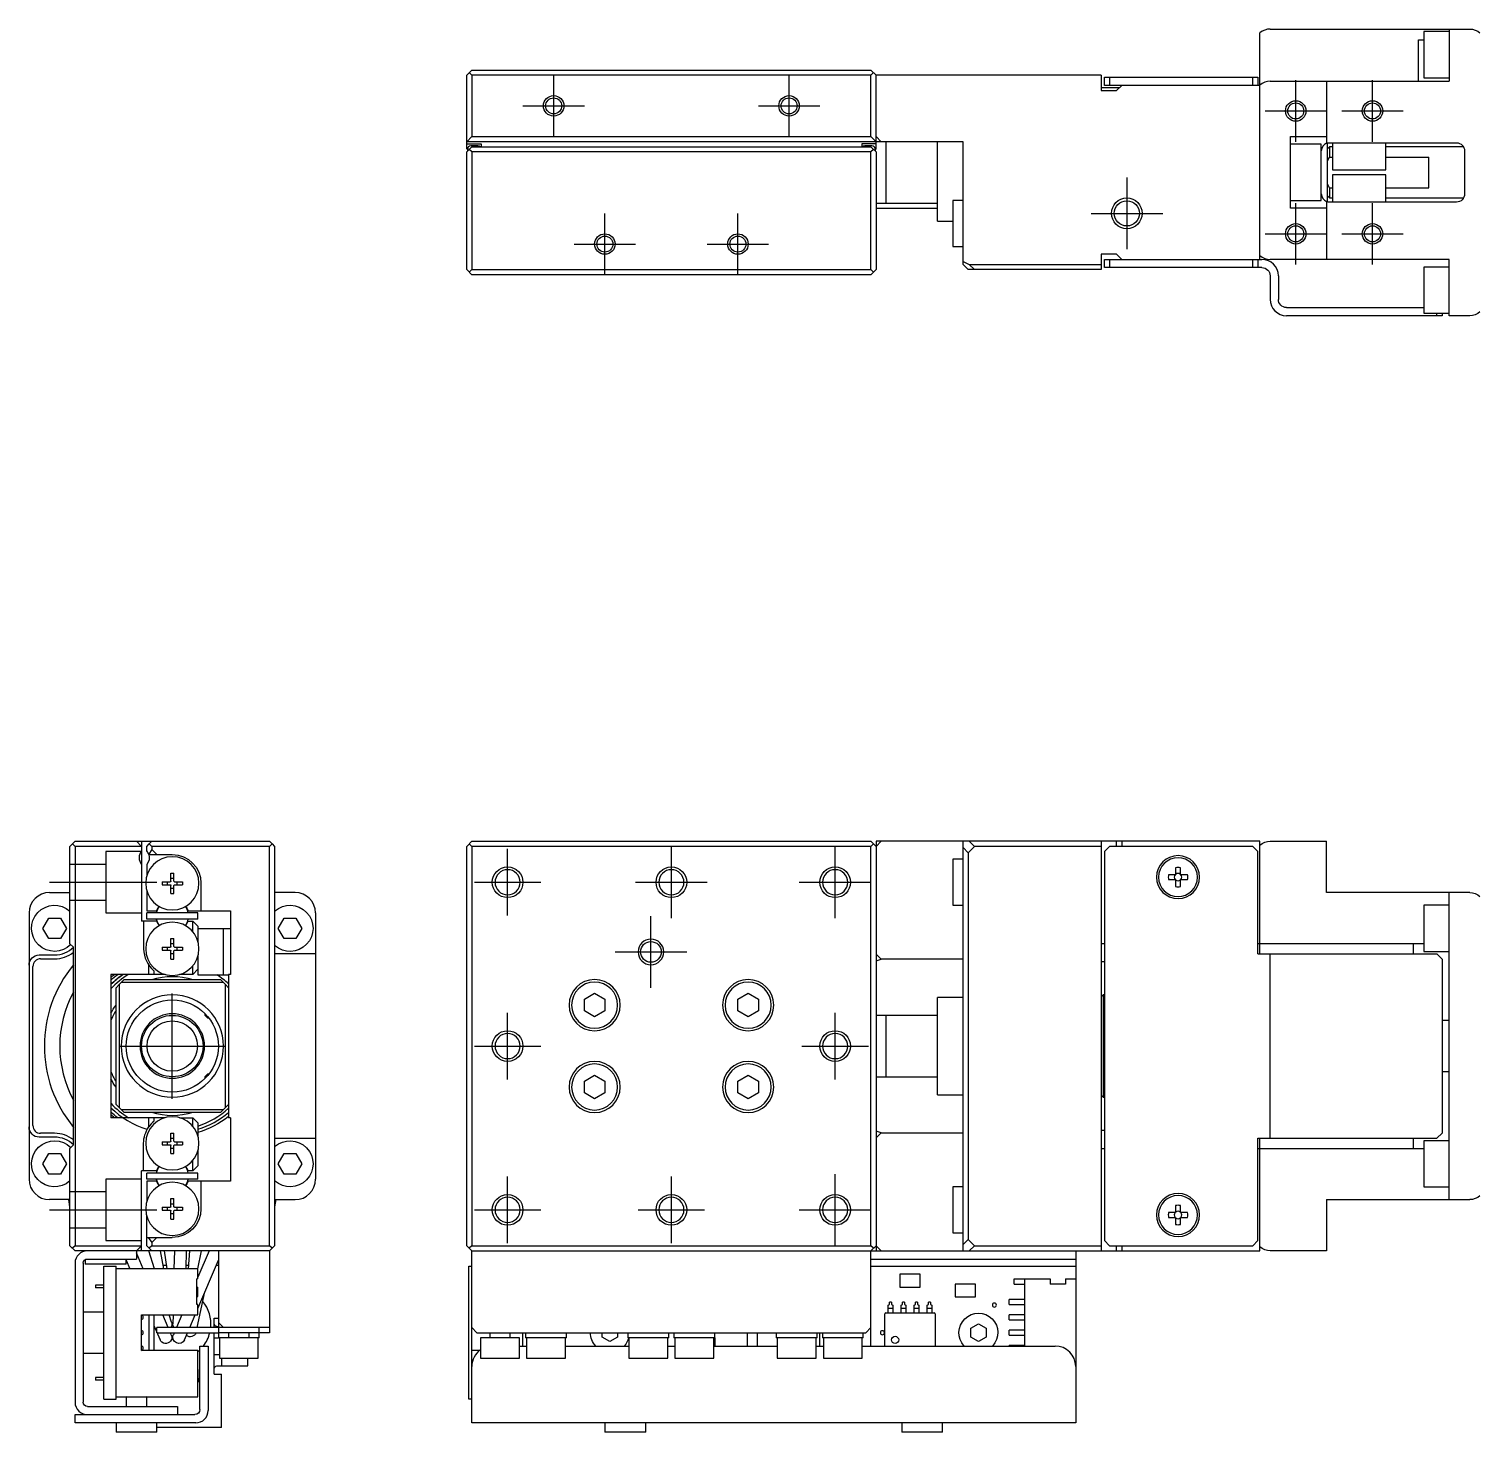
# Model space of a CAD drawing. Extents: x 0 to 517, y -8 to 216.
# Drawn here: x 0 to 141.8, y 78.6 to 215.7 of the extents above; entities that cross this region are included whole.
import ezdxf

# ---------------------------------------------------------------- set-up
doc = ezdxf.new("R2010")
doc.units = 0
doc.header["$LTSCALE"] = 0.5
doc.linetypes.add('CENTER', pattern=[50.8, 31.75, -6.35, 6.35, -6.35])
doc.linetypes.add('DASHED', pattern=[19.05, 12.7, -6.35])
for name, color, linetype in [('MSM_CENTER', 1, 'CENTER'), ('MSM_CONTINUOUS', 7, 'CONTINUOUS'), ('MSM_DASHED', 4, 'DASHED'), ('MSM_NARROW', 5, 'CONTINUOUS')]:
    doc.layers.add(name, color=color, linetype=linetype)

msp = doc.modelspace()

# ---------------------------------------------------------------- linework, layer by layer
at = {"layer": 'MSM_CENTER'}
for p, q in [((51.26, 205.18), (51.26, 211.18)), ((74.26, 205.18), (74.26, 211.18)), ((123.76, 204.68), (123.76, 210.68)), ((131.26, 204.68), (131.26, 210.68)), ((48.26, 208.18), (54.26, 208.18)), ((71.26, 208.18), (77.26, 208.18)), ((120.76, 207.68), (126.76, 207.68)), ((128.26, 207.68), (134.26, 207.68)), ((107.26, 201.18), (107.26, 194.18)), ((123.76, 192.68), (123.76, 198.68)), ((131.26, 192.68), (131.26, 198.68)), ((56.26, 191.68), (56.26, 197.68)), ((69.26, 191.68), (69.26, 197.68)), ((103.76, 197.68), (110.76, 197.68)), ((120.76, 195.68), (126.76, 195.68)), ((128.26, 195.68), (134.26, 195.68)), ((53.26, 194.68), (59.26, 194.68)), ((66.26, 194.68), (72.26, 194.68)), ((46.76, 129.09), (46.76, 135.59)), ((62.76, 128.84), (62.76, 135.84)), ((78.76, 128.84), (78.76, 135.84)), ((2, 132.34), (12.5, 132.34)), ((43.51, 132.34), (50.01, 132.34)), ((59.26, 132.34), (66.26, 132.34)), ((75.26, 132.34), (82.26, 132.34)), ((60.76, 122.04), (60.76, 129.04)), ((57.26, 125.54), (64.26, 125.54)), ((14, 111.19), (14, 121.49)), ((46.76, 113.09), (46.76, 119.59)), ((78.76, 113.09), (78.76, 119.59)), ((8.85, 116.34), (19.15, 116.34)), ((43.51, 116.34), (50.01, 116.34)), ((75.51, 116.34), (82.01, 116.34)), ((46.76, 97.09), (46.76, 103.59)), ((62.76, 97.09), (62.76, 103.59)), ((78.76, 96.84), (78.76, 103.84)), ((2, 100.34), (12.5, 100.34)), ((43.51, 100.34), (50.01, 100.34)), ((59.51, 100.34), (66.01, 100.34)), ((75.26, 100.34), (82.26, 100.34))]:
    msp.add_line(p, q, dxfattribs=at)
at = {"layer": 'MSM_CONTINUOUS'}
for p, q in [((121.26, 215.68), (140.76, 215.68)), ((138.76, 215.68), (138.76, 210.58)), ((120.26, 210.2), (120.26, 215.3)), ((135.76, 214.63), (136.26, 214.63)), ((135.76, 210.58), (135.76, 214.63)), ((136.26, 215.43), (136.26, 210.93)), ((138.76, 215.43), (136.26, 215.43)), ((43.26, 211.68), (42.76, 211.18)), ((43.26, 211.18), (43.01, 211.43)), ((43.26, 211.68), (82.26, 211.68)), ((82.76, 211.18), (82.26, 211.68)), ((82.51, 211.43), (82.26, 211.18)), ((42.76, 203.98), (42.76, 211.18)), ((82.26, 211.18), (43.26, 211.18)), ((43.26, 211.18), (43.26, 205.18)), ((82.26, 205.18), (82.26, 211.18)), ((104.76, 211.18), (82.76, 211.18)), ((82.76, 203.98), (82.76, 211.18)), ((104.76, 211.18), (104.76, 209.68)), ((106.51, 209.93), (104.76, 209.93)), ((105.06, 210.18), (105.06, 210.98)), ((105.06, 210.98), (120.06, 210.98)), ((120.26, 210.18), (105.06, 210.18)), ((105.56, 210.98), (105.56, 210.18)), ((106.76, 210.18), (106.26, 209.68)), ((119.56, 210.18), (119.56, 210.98)), ((120.06, 210.98), (120.06, 210.18)), ((120.26, 193.18), (120.26, 210.18)), ((121.26, 210.58), (138.76, 210.58)), ((126.76, 210.58), (126.76, 204.56)), ((136.26, 210.93), (138.76, 210.93)), ((104.76, 209.68), (106.26, 209.68)), ((42.76, 204.68), (43.26, 205.18)), ((91.26, 204.68), (42.76, 204.68)), ((42.76, 204.48), (44.16, 204.48)), ((43.26, 204.18), (42.76, 203.68)), ((43.86, 204.28), (43.16, 204.28)), ((43.26, 205.18), (82.26, 205.18)), ((43.26, 204.18), (82.26, 204.18)), ((44.16, 204.48), (44.16, 204.18)), ((82.76, 204.48), (81.36, 204.48)), ((81.36, 204.48), (81.36, 204.18)), ((82.36, 204.28), (81.66, 204.28)), ((82.26, 205.18), (82.76, 204.68)), ((82.76, 203.68), (82.26, 204.18)), ((83.26, 204.68), (82.76, 205.18)), ((83.76, 198.68), (83.76, 204.68)), ((88.76, 196.93), (88.76, 204.68)), ((91.26, 192.68), (91.26, 204.68)), ((123.26, 205.18), (126.76, 205.18)), ((123.26, 198.18), (123.26, 205.18)), ((126.26, 204.43), (123.26, 204.43)), ((126.26, 198.93), (126.26, 204.43)), ((126.76, 204.56), (126.85, 204.56)), ((126.77, 204.53), (126.85, 204.56)), ((126.86, 198.81), (126.86, 204.56)), ((127.06, 204.18), (126.86, 203.98)), ((127.06, 204.58), (139.46, 204.58)), ((127.06, 204.18), (127.06, 203.18)), ((127.36, 204.18), (127.06, 204.18)), ((127.36, 204.58), (127.36, 201.93)), ((132.56, 201.93), (132.56, 204.58)), ((140.15, 204.18), (132.56, 204.18)), ((42.86, 203.88), (42.76, 203.98)), ((42.76, 192.18), (42.76, 203.68)), ((42.86, 203.78), (42.86, 203.98)), ((43.26, 203.68), (43.01, 203.93)), ((82.26, 203.68), (43.26, 203.68)), ((43.26, 203.68), (43.26, 192.18)), ((82.51, 203.93), (82.26, 203.68)), ((82.26, 192.18), (82.26, 203.68)), ((82.66, 203.98), (82.66, 203.78)), ((82.76, 203.98), (82.66, 203.88)), ((82.76, 203.68), (82.76, 192.18)), ((126.86, 202.82), (127.06, 203.18)), ((127.06, 203.18), (127.36, 203.18)), ((132.56, 203.18), (136.76, 203.18)), ((136.76, 200.18), (136.76, 203.18)), ((140.26, 203.78), (140.26, 199.58)), ((127.36, 201.93), (132.56, 201.93)), ((127.36, 201.43), (127.36, 198.78)), ((132.56, 201.43), (127.36, 201.43)), ((132.56, 198.78), (132.56, 201.43)), ((127.06, 200.18), (126.86, 200.55)), ((127.06, 200.18), (127.06, 199.18)), ((127.06, 200.18), (127.36, 200.18)), ((132.56, 200.18), (136.76, 200.18)), ((82.76, 198.68), (88.76, 198.68)), ((90.26, 198.93), (90.26, 194.43)), ((91.26, 198.93), (90.26, 198.93)), ((123.26, 198.93), (126.26, 198.93)), ((126.76, 198.81), (126.76, 193.18)), ((126.76, 198.81), (126.85, 198.81)), ((126.85, 198.81), (126.77, 198.84)), ((126.86, 199.38), (127.06, 199.18)), ((127.06, 199.18), (127.36, 199.18)), ((139.46, 198.78), (127.06, 198.78)), ((132.56, 199.18), (140.15, 199.18)), ((82.76, 198.18), (88.76, 198.18)), ((126.76, 198.18), (123.26, 198.18)), ((88.76, 196.93), (90.26, 196.93)), ((90.26, 194.43), (91.26, 194.43)), ((91.26, 192.99), (91.87, 192.68)), ((106.26, 193.68), (104.76, 193.68)), ((104.76, 193.68), (104.76, 192.18)), ((105.06, 192.38), (105.06, 193.18)), ((105.06, 193.18), (120.46, 193.18)), ((105.56, 193.18), (105.56, 192.38)), ((106.26, 193.68), (106.76, 193.18)), ((119.56, 192.38), (119.56, 193.18)), ((120.06, 193.18), (120.06, 192.38)), ((138.76, 193.18), (121.26, 193.18)), ((138.76, 187.68), (138.76, 193.18)), ((42.76, 192.18), (43.26, 191.68)), ((43.01, 191.93), (43.26, 192.18)), ((43.26, 192.18), (82.26, 192.18)), ((82.26, 191.68), (43.26, 191.68)), ((82.26, 192.18), (82.51, 191.93)), ((82.26, 191.68), (82.51, 191.93)), ((82.51, 191.93), (82.76, 192.18)), ((91.76, 192.18), (91.26, 192.68)), ((104.76, 192.18), (91.76, 192.18)), ((91.87, 192.68), (104.76, 192.68)), ((91.87, 192.68), (92.37, 192.18)), ((120.46, 192.38), (105.06, 192.38)), ((121.26, 191.58), (121.26, 189.28)), ((122.06, 191.58), (122.06, 189.28)), ((136.26, 192.43), (136.26, 187.93)), ((138.76, 192.43), (136.26, 192.43)), ((122.86, 188.48), (136.26, 188.48)), ((138.06, 187.68), (122.86, 187.68)), ((136.26, 187.93), (138.76, 187.93)), ((137.56, 187.68), (137.56, 187.93)), ((138.06, 187.93), (138.06, 187.68)), ((140.76, 187.68), (138.76, 187.68)), ((4, 135.84), (4.25, 136.09)), ((4.5, 136.34), (4.25, 136.09)), ((4.25, 136.09), (4.5, 135.84)), ((4.5, 136.34), (23.5, 136.34)), ((11, 135.84), (10.5, 136.34)), ((11, 136.34), (11, 128.54)), ((11.5, 135.84), (11.75, 136.09)), ((12, 136.34), (11.75, 136.09)), ((11.75, 136.09), (12, 135.84)), ((23.75, 136.09), (23.5, 136.34)), ((23.5, 135.84), (23.75, 136.09)), ((23.75, 136.09), (24, 135.84)), ((42.76, 135.84), (43.26, 136.34)), ((43.01, 136.09), (43.26, 135.84)), ((43.26, 136.34), (82.26, 136.34)), ((82.26, 136.34), (82.51, 136.09)), ((82.26, 135.84), (82.51, 136.09)), ((82.51, 136.09), (82.76, 135.84)), ((82.76, 135.84), (83.26, 136.34)), ((120.26, 136.34), (82.76, 136.34)), ((82.76, 136.34), (82.76, 96.34)), ((91.26, 96.34), (91.26, 136.34)), ((91.87, 136.34), (92.37, 135.84)), ((104.76, 136.34), (104.76, 96.34)), ((106.26, 135.84), (106.26, 136.34)), ((106.76, 136.34), (106.76, 135.84)), ((120.26, 125.34), (120.26, 136.34)), ((121.26, 136.34), (126.76, 136.34)), ((126.76, 131.34), (126.76, 136.34)), ((4, 126.34), (4, 135.84)), ((4.5, 135.84), (4.5, 96.84)), ((11, 135.84), (4.5, 135.84)), ((11.5, 135.4), (11.5, 135.84)), ((12, 135.54), (11.69, 135.1)), ((11.7, 135.04), (14, 135.04)), ((12, 135.84), (12, 135.54)), ((23.5, 135.84), (12, 135.84)), ((12.5, 135.04), (12, 135.54)), ((23.5, 96.84), (23.5, 135.84)), ((24, 135.84), (24, 96.84)), ((42.76, 96.84), (42.76, 135.84)), ((82.26, 135.84), (43.26, 135.84)), ((43.26, 135.84), (43.26, 96.84)), ((82.26, 96.84), (82.26, 135.84)), ((91.76, 135.23), (91.26, 135.73)), ((92.37, 135.84), (91.76, 135.23)), ((91.76, 135.23), (91.76, 97.45)), ((104.76, 135.84), (92.37, 135.84)), ((105.56, 135.84), (105.06, 135.34)), ((105.06, 135.34), (105.06, 97.34)), ((119.56, 135.84), (105.56, 135.84)), ((120.06, 135.34), (119.56, 135.84)), ((120.06, 125.34), (120.06, 135.34)), ((11.5, 134.08), (11.5, 132.96)), ((90.26, 134.59), (90.26, 130.09)), ((91.26, 134.59), (90.26, 134.59)), ((112.02, 133.76), (112.02, 133.08)), ((112.5, 133.08), (112.5, 133.76)), ((13, 132.39), (13.8, 132.39)), ((13, 132.39), (13, 132.1)), ((13, 132.1), (13.8, 132.1)), ((13.53, 132.1), (13.53, 132.39)), ((13.86, 133.24), (14.15, 133.24)), ((13.86, 132.45), (13.86, 133.24)), ((14.15, 132.71), (13.86, 132.71)), ((13.86, 131.24), (13.86, 132.04)), ((14.15, 132.45), (14.15, 133.24)), ((14.15, 131.24), (14.15, 132.04)), ((14.21, 132.39), (15, 132.39)), ((14.21, 132.1), (15, 132.1)), ((14.47, 132.1), (14.47, 132.39)), ((15, 132.39), (15, 132.1)), ((16.8, 132.24), (16.8, 129.54)), ((112.02, 133.08), (111.34, 133.08)), ((111.34, 132.6), (112.02, 132.6)), ((112.02, 132.6), (112.02, 131.92)), ((113.18, 133.08), (112.5, 133.08)), ((112.5, 131.92), (112.5, 132.6)), ((112.5, 132.6), (113.18, 132.6)), ((2, 131.34), (4, 131.34)), ((11.5, 131.53), (11.5, 129.54)), ((13.86, 131.77), (14.15, 131.77)), ((13.86, 131.24), (14.15, 131.24)), ((26, 131.34), (24, 131.34)), ((140.76, 131.34), (126.76, 131.34)), ((138.76, 101.34), (138.76, 131.34)), ((0, 129.34), (0, 103.34)), ((11.5, 129.54), (12.45, 129.54)), ((11.5, 128.74), (11.5, 129.34)), ((16.5, 129.34), (11.5, 129.34)), ((12.45, 129.54), (12.6, 129.8)), ((15.4, 129.8), (15.55, 129.54)), ((15.55, 129.54), (19.7, 129.54)), ((16.5, 128.74), (16.5, 129.34)), ((19.7, 129.54), (19.7, 123.34)), ((28, 129.34), (28, 125.34)), ((90.26, 130.09), (91.26, 130.09)), ((136.26, 130.09), (136.26, 125.59)), ((138.76, 130.09), (136.26, 130.09)), ((1.35, 127.84), (1.92, 128.84)), ((1.92, 126.84), (1.35, 127.84)), ((1.92, 128.84), (3.08, 128.84)), ((3.08, 128.84), (3.65, 127.84)), ((3.65, 127.84), (3.08, 126.84)), ((12.45, 128.54), (11, 128.54)), ((11.2, 128.54), (11.2, 125.84)), ((16.5, 128.74), (11.5, 128.74)), ((12.45, 128.54), (12.58, 128.32)), ((15.38, 128.25), (15.55, 128.54)), ((15.55, 128.54), (16, 128.54)), ((16, 127.5), (16, 128.54)), ((16, 128.54), (16.5, 128.04)), ((16.5, 128.04), (16.5, 126.56)), ((19.7, 127.79), (16.5, 127.79)), ((19, 123.29), (19, 127.79)), ((24.35, 127.84), (24.92, 128.84)), ((24.92, 126.84), (24.35, 127.84)), ((24.92, 128.84), (26.08, 128.84)), ((26.08, 128.84), (26.65, 127.84)), ((26.65, 127.84), (26.08, 126.84)), ((3.08, 126.84), (1.92, 126.84)), ((4.35, 125.99), (4, 126.34)), ((13.86, 126.84), (14.15, 126.84)), ((13.86, 126.05), (13.86, 126.84)), ((14.15, 126.31), (13.86, 126.31)), ((14.15, 126.05), (14.15, 126.84)), ((26.08, 126.84), (24.92, 126.84)), ((105.06, 126.34), (104.76, 126.34)), ((136.26, 126.34), (120.06, 126.34)), ((135.26, 125.34), (135.26, 126.34)), ((1, 125.24), (2.5, 125.24)), ((1.13, 124.86), (2.5, 124.86)), ((4.35, 106.69), (4.35, 125.99)), ((13, 125.99), (13.8, 125.99)), ((13, 125.99), (13, 125.7)), ((13, 125.7), (13.8, 125.7)), ((13.53, 125.7), (13.53, 125.99)), ((13.86, 124.84), (13.86, 125.64)), ((13.86, 125.37), (14.15, 125.37)), ((13.86, 124.84), (14.15, 124.84)), ((14.15, 124.84), (14.15, 125.64)), ((14.21, 125.99), (15, 125.99)), ((14.21, 125.7), (15, 125.7)), ((14.47, 125.7), (14.47, 125.99)), ((15, 125.99), (15, 125.7)), ((16.5, 125.13), (16.5, 123.29)), ((28, 125.34), (24, 125.34)), ((28, 125.34), (28, 107.34)), ((83.26, 124.83), (82.76, 125.33)), ((82.76, 124.65), (83.26, 124.83)), ((91.26, 124.83), (83.26, 124.83)), ((120.06, 125.34), (137.56, 125.34)), ((121.26, 107.34), (121.26, 125.34)), ((136.26, 125.59), (138.76, 125.59)), ((138.06, 124.84), (137.56, 125.34)), ((138.06, 124.84), (138.06, 107.84)), ((0.38, 108.57), (0.38, 124.12)), ((13.29, 123.34), (8, 123.34)), ((8, 123.34), (8, 109.34)), ((11.7, 123.34), (11.7, 124.25)), ((12.2, 123.7), (12.2, 123.34)), ((16, 123.34), (14.71, 123.34)), ((16, 123.34), (16, 124.18)), ((16.5, 123.84), (16, 123.34)), ((19.5, 123.34), (19.5, 109.34)), ((19.7, 123.34), (19.5, 123.34)), ((104.76, 124.59), (105.06, 124.59)), ((8.5, 122.04), (8.8, 122.34)), ((8.5, 110.64), (8.5, 122.04)), ((9, 122.54), (8.8, 122.34)), ((8.8, 122.34), (8.8, 110.34)), ((9, 122.54), (9.3, 122.84)), ((19, 122.54), (9, 122.54)), ((9.3, 122.84), (18.7, 122.84)), ((16.5, 123.29), (19.5, 123.29)), ((18.7, 122.84), (19, 122.54)), ((19.2, 122.34), (19, 122.54)), ((19.2, 110.34), (19.2, 122.34)), ((19.2, 122.34), (19.5, 122.04)), ((54.26, 120.92), (55.26, 121.5)), ((54.26, 119.77), (54.26, 120.92)), ((55.26, 121.5), (56.26, 120.92)), ((56.26, 120.92), (56.26, 119.77)), ((69.26, 120.92), (70.26, 121.5)), ((69.26, 119.77), (69.26, 120.92)), ((70.26, 121.5), (71.26, 120.92)), ((71.26, 120.92), (71.26, 119.77)), ((88.76, 111.59), (88.76, 121.09)), ((91.26, 121.09), (88.76, 121.09)), ((104.96, 121.34), (104.76, 121.14)), ((104.96, 121.34), (104.96, 111.34)), ((105.06, 121.34), (104.96, 121.34)), ((17.2, 119.32), (17.2, 119.51)), ((17.2, 119.32), (17.43, 119.09)), ((17.43, 119.26), (17.43, 119.09)), ((17.43, 119.09), (17.56, 119.09)), ((55.26, 119.19), (54.26, 119.77)), ((56.26, 119.77), (55.26, 119.19)), ((70.26, 119.19), (69.26, 119.77)), ((71.26, 119.77), (70.26, 119.19)), ((88.76, 119.34), (82.76, 119.34)), ((83.76, 113.34), (83.76, 119.34)), ((138.76, 118.84), (138.06, 118.84)), ((11.04, 115.28), (11.04, 115.28)), ((16.97, 115.28), (16.97, 115.28)), ((12.56, 113.54), (12.63, 113.54)), ((12.69, 113.48), (12.63, 113.54)), ((15.38, 113.54), (15.31, 113.48)), ((15.38, 113.54), (15.44, 113.54)), ((17.43, 113.59), (17.2, 113.37)), ((17.43, 113.59), (17.43, 113.42)), ((17.56, 113.59), (17.43, 113.59)), ((17.56, 113.59), (17.56, 113.59)), ((54.26, 112.92), (55.26, 113.5)), ((55.26, 113.5), (56.26, 112.92)), ((69.26, 112.92), (70.26, 113.5)), ((70.26, 113.5), (71.26, 112.92)), ((138.06, 113.84), (138.76, 113.84)), ((17.2, 113.18), (17.2, 113.37)), ((54.26, 111.77), (54.26, 112.92)), ((56.26, 112.92), (56.26, 111.77)), ((69.26, 111.77), (69.26, 112.92)), ((71.26, 112.92), (71.26, 111.77)), ((82.76, 113.34), (88.76, 113.34)), ((8.8, 110.34), (8.5, 110.64)), ((19.5, 110.64), (19.2, 110.34)), ((55.26, 111.19), (54.26, 111.77)), ((56.26, 111.77), (55.26, 111.19)), ((70.26, 111.19), (69.26, 111.77)), ((71.26, 111.77), (70.26, 111.19)), ((88.76, 111.59), (91.26, 111.59)), ((104.76, 111.54), (104.96, 111.34)), ((104.96, 111.34), (105.06, 111.34)), ((13.29, 109.34), (8, 109.34)), ((8.8, 110.34), (9, 110.14)), ((9, 110.14), (19, 110.14)), ((9.3, 109.84), (9, 110.14)), ((18.7, 109.84), (9.3, 109.84)), ((11.7, 108.44), (11.7, 109.34)), ((12.2, 109.34), (12.2, 108.99)), ((14.71, 109.34), (16, 109.34)), ((16, 108.5), (16, 109.34)), ((16, 109.34), (16.5, 108.84)), ((19, 110.14), (18.7, 109.84)), ((19, 110.14), (19.2, 110.34)), ((19.7, 109.34), (19.5, 109.34)), ((19.7, 109.34), (19.7, 103.14)), ((2.5, 107.82), (1.13, 107.82)), ((13.86, 107.84), (14.15, 107.84)), ((13.86, 107.05), (13.86, 107.84)), ((14.15, 107.05), (14.15, 107.84)), ((16.5, 108.84), (16.5, 107.56)), ((83.26, 107.86), (82.76, 108.04)), ((82.76, 107.36), (83.26, 107.86)), ((83.26, 107.86), (91.26, 107.86)), ((105.06, 108.09), (104.76, 108.09)), ((137.56, 107.34), (138.06, 107.84)), ((2.5, 107.44), (1, 107.44)), ((4, 106.34), (4.35, 106.69)), ((4, 96.84), (4, 106.34)), ((11.2, 104.14), (11.2, 106.84)), ((13, 106.99), (13.8, 106.99)), ((13, 106.99), (13, 106.7)), ((13, 106.7), (13.8, 106.7)), ((13.53, 106.7), (13.53, 106.99)), ((14.15, 107.31), (13.86, 107.31)), ((13.86, 105.84), (13.86, 106.64)), ((13.86, 106.37), (14.15, 106.37)), ((14.15, 105.84), (14.15, 106.64)), ((14.21, 106.99), (15, 106.99)), ((14.21, 106.7), (15, 106.7)), ((14.47, 106.7), (14.47, 106.99)), ((15, 106.99), (15, 106.7)), ((24, 107.34), (28, 107.34)), ((28, 107.34), (28, 103.34)), ((104.76, 106.34), (105.06, 106.34)), ((120.06, 97.34), (120.06, 107.34)), ((120.06, 107.34), (137.56, 107.34)), ((120.06, 106.34), (136.26, 106.34)), ((120.26, 96.34), (120.26, 107.34)), ((135.26, 106.34), (135.26, 107.34)), ((136.26, 107.09), (136.26, 102.59)), ((138.76, 107.09), (136.26, 107.09)), ((1.35, 104.84), (1.92, 105.84)), ((1.92, 105.84), (3.08, 105.84)), ((3.08, 105.84), (3.65, 104.84)), ((13.86, 105.84), (14.15, 105.84)), ((16, 104.14), (16, 105.18)), ((16.5, 106.13), (16.5, 104.64)), ((24.35, 104.84), (24.92, 105.84)), ((24.92, 105.84), (26.08, 105.84)), ((26.08, 105.84), (26.65, 104.84)), ((1.92, 103.84), (1.35, 104.84)), ((3.08, 103.84), (1.92, 103.84)), ((3.65, 104.84), (3.08, 103.84)), ((11, 96.34), (11, 104.14)), ((12.45, 104.14), (11, 104.14)), ((11.5, 103.34), (11.5, 103.94)), ((16.5, 103.94), (11.5, 103.94)), ((12.45, 104.14), (12.58, 104.37)), ((15.38, 104.44), (15.55, 104.14)), ((16, 104.14), (15.55, 104.14)), ((16.5, 104.64), (16, 104.14)), ((16.5, 103.34), (16.5, 103.94)), ((24.92, 103.84), (24.35, 104.84)), ((26.08, 103.84), (24.92, 103.84)), ((26.65, 104.84), (26.08, 103.84)), ((16.5, 103.34), (11.5, 103.34)), ((12.45, 103.14), (11.5, 103.14)), ((11.5, 103.14), (11.5, 101.16)), ((12.6, 102.88), (12.45, 103.14)), ((15.55, 103.14), (15.4, 102.88)), ((19.7, 103.14), (15.55, 103.14)), ((16.8, 103.14), (16.8, 100.44)), ((90.26, 102.59), (90.26, 98.09)), ((91.26, 102.59), (90.26, 102.59)), ((136.26, 102.59), (138.76, 102.59)), ((4, 101.34), (2, 101.34)), ((4, 100.64), (3.88, 101.34)), ((13.86, 101.44), (14.15, 101.44)), ((13.86, 100.65), (13.86, 101.44)), ((14.15, 100.91), (13.86, 100.91)), ((14.15, 100.65), (14.15, 101.44)), ((24.12, 101.34), (24, 100.64)), ((24, 101.34), (26, 101.34)), ((112.02, 100.76), (112.02, 100.08)), ((112.5, 100.08), (112.5, 100.76)), ((126.76, 101.34), (126.76, 96.34)), ((126.76, 101.34), (140.76, 101.34)), ((11.5, 96.84), (11.5, 99.73)), ((13, 100.59), (13.8, 100.59)), ((13, 100.59), (13, 100.3)), ((13, 100.3), (13.8, 100.3)), ((13.53, 100.3), (13.53, 100.59)), ((13.86, 99.44), (13.86, 100.24)), ((13.86, 99.97), (14.15, 99.97)), ((13.86, 99.44), (14.15, 99.44)), ((14.15, 99.44), (14.15, 100.24)), ((14.21, 100.59), (15, 100.59)), ((14.21, 100.3), (15, 100.3)), ((14.47, 100.3), (14.47, 100.59)), ((15, 100.59), (15, 100.3)), ((112.02, 100.08), (111.34, 100.08)), ((111.34, 99.6), (112.02, 99.6)), ((112.02, 99.6), (112.02, 98.92)), ((113.18, 100.08), (112.5, 100.08)), ((112.5, 99.6), (113.18, 99.6)), ((112.5, 98.92), (112.5, 99.6)), ((90.26, 98.09), (91.26, 98.09)), ((4.5, 96.34), (4, 96.84)), ((4.5, 96.84), (4.25, 96.59)), ((4.5, 96.84), (11, 96.84)), ((10.5, 96.34), (11, 96.84)), ((11.5, 97.64), (14, 97.64)), ((12, 96.34), (11.5, 96.84)), ((11.65, 97.64), (12, 97.14)), ((12, 96.84), (11.75, 96.59)), ((12, 97.14), (12.5, 97.64)), ((12, 97.14), (12, 96.84)), ((12, 96.84), (23.5, 96.84)), ((23.75, 96.59), (23.5, 96.84)), ((23.5, 96.34), (23.75, 96.59)), ((24, 96.84), (23.75, 96.59)), ((43.26, 96.34), (42.76, 96.84)), ((43.26, 96.84), (43.01, 96.59)), ((43.26, 96.84), (82.26, 96.84)), ((82.51, 96.59), (82.26, 96.84)), ((82.76, 96.84), (82.26, 96.34)), ((83.26, 96.34), (82.76, 96.84)), ((91.26, 96.95), (91.76, 97.45)), ((91.76, 97.45), (92.37, 96.84)), ((92.37, 96.84), (91.87, 96.34)), ((92.37, 96.84), (104.76, 96.84)), ((105.06, 97.34), (105.56, 96.84)), ((105.56, 96.84), (119.56, 96.84)), ((106.26, 96.34), (106.26, 96.84)), ((106.76, 96.84), (106.76, 96.34)), ((119.56, 96.84), (120.06, 97.34)), ((23.5, 96.34), (4.5, 96.34)), ((4.5, 95.14), (4.5, 81.54)), ((5.3, 95.14), (5.3, 81.54)), ((5.5, 95.49), (5.5, 95.04)), ((9.5, 95.04), (5.5, 95.04)), ((5.7, 95.54), (10.5, 95.54)), ((9.5, 95.04), (9.5, 95.54)), ((9.5, 95.42), (9.85, 94.59)), ((10.5, 96.34), (10.5, 95.54)), ((11.16, 94.59), (10.5, 96.14)), ((12.25, 94.59), (11.69, 96.34)), ((13.18, 94.59), (12.84, 96.34)), ((13.2, 96.34), (13.45, 94.59)), ((14.2, 96.34), (14.16, 94.59)), ((15.36, 94.59), (15.4, 96.34)), ((15.69, 96.34), (15.54, 94.59)), ((16.83, 96.34), (16.45, 94.59)), ((17.59, 96.34), (16.5, 93.78)), ((16.5, 90.71), (18.5, 95.42)), ((18.5, 96.34), (18.5, 87.84)), ((23.5, 96.34), (23.5, 88.34)), ((43.26, 79.54), (43.26, 96.34)), ((43.26, 96.34), (120.26, 96.34)), ((82.26, 87.04), (82.26, 96.34)), ((82.26, 95.54), (102.26, 95.54)), ((102.26, 96.34), (102.26, 79.54)), ((126.76, 96.34), (121.26, 96.34)), ((7.3, 81.84), (7.3, 94.84)), ((7.3, 94.84), (8.5, 94.84)), ((8.5, 81.84), (8.5, 94.84)), ((16.5, 94.59), (8.5, 94.59)), ((13.11, 94.94), (13.4, 94.94)), ((15.37, 94.94), (15.57, 94.94)), ((16.4, 91.09), (16.4, 93.59)), ((16.5, 93.59), (16.4, 93.59)), ((16.5, 93.59), (16.5, 94.59)), ((18.3, 94.94), (18.5, 94.94)), ((42.96, 81.84), (42.96, 94.84)), ((42.96, 94.84), (43.26, 94.84)), ((82.26, 94.84), (102.26, 94.84)), ((85.07, 94.05), (85.07, 92.8)), ((87.07, 94.05), (85.07, 94.05)), ((87.07, 92.8), (87.07, 94.05)), ((96.26, 93.09), (96.26, 93.59)), ((96.26, 93.59), (99.76, 93.59)), ((97.26, 93.59), (97.26, 87.04)), ((99.76, 93.59), (99.76, 93.09)), ((101.26, 93.59), (102.26, 93.59)), ((101.26, 93.59), (101.26, 93.09)), ((7.3, 92.97), (6.5, 92.97)), ((6.5, 92.97), (6.5, 92.72)), ((7.3, 92.72), (6.5, 92.72)), ((16.4, 92.79), (16.5, 92.79)), ((16.4, 92.42), (16.5, 92.42)), ((16.4, 92.27), (16.5, 92.27)), ((16.43, 88.84), (17.18, 92.32)), ((16.5, 91.89), (16.5, 92.79)), ((85.07, 92.8), (87.07, 92.8)), ((90.47, 93.09), (90.47, 91.84)), ((92.47, 93.09), (90.47, 93.09)), ((92.47, 91.84), (92.47, 93.09)), ((96.26, 93.09), (97.26, 93.09)), ((101.26, 93.09), (99.76, 93.09)), ((16.4, 91.89), (16.5, 91.89)), ((16.5, 91.09), (16.4, 91.09)), ((16.5, 90.09), (16.5, 91.09)), ((83.95, 91.03), (84.06, 91.09)), ((83.95, 90.29), (83.95, 91.03)), ((83.95, 90.73), (84.38, 90.73)), ((84.06, 91.09), (84.06, 91.34)), ((84.26, 91.34), (84.06, 91.34)), ((84.26, 91.34), (84.26, 91.09)), ((84.26, 91.09), (84.38, 91.03)), ((84.38, 91.03), (84.38, 90.29)), ((85.22, 91.03), (85.33, 91.09)), ((85.22, 90.29), (85.22, 91.03)), ((85.22, 90.73), (85.65, 90.73)), ((85.53, 91.34), (85.33, 91.34)), ((85.33, 91.09), (85.33, 91.34)), ((85.53, 91.34), (85.53, 91.09)), ((85.53, 91.09), (85.65, 91.03)), ((85.65, 91.03), (85.65, 90.29)), ((86.49, 91.03), (86.6, 91.09)), ((86.49, 90.29), (86.49, 91.03)), ((86.49, 90.73), (86.92, 90.73)), ((86.8, 91.34), (86.6, 91.34)), ((86.6, 91.09), (86.6, 91.34)), ((86.8, 91.34), (86.8, 91.09)), ((86.8, 91.09), (86.92, 91.03)), ((86.92, 91.03), (86.92, 90.29)), ((87.76, 91.03), (87.87, 91.09)), ((87.76, 90.29), (87.76, 91.03)), ((87.76, 90.73), (88.19, 90.73)), ((88.07, 91.34), (87.87, 91.34)), ((87.87, 91.09), (87.87, 91.34)), ((88.07, 91.34), (88.07, 91.09)), ((88.07, 91.09), (88.19, 91.03)), ((88.19, 91.03), (88.19, 90.29)), ((90.47, 91.84), (92.47, 91.84)), ((95.76, 91.09), (95.76, 91.59)), ((97.26, 91.59), (95.76, 91.59)), ((95.76, 91.09), (97.26, 91.09)), ((7.3, 90.34), (5.3, 90.34)), ((11, 90.09), (16.5, 90.09)), ((11, 86.59), (11, 90.09)), ((11.7, 90.09), (11.7, 86.59)), ((12.2, 90.09), (12.2, 86.59)), ((13.6, 88.84), (13.07, 90.09)), ((13.92, 89.38), (13.69, 90.09)), ((14.07, 90.09), (14.05, 89.2)), ((14.93, 90.09), (14.4, 88.84)), ((15.71, 88.84), (16.24, 90.09)), ((18.1, 88.84), (18.1, 89.75)), ((18.1, 89.75), (18.5, 89.75)), ((19, 88.84), (18.5, 89.34)), ((83.62, 87.04), (83.62, 90.19)), ((83.72, 90.29), (88.42, 90.29)), ((88.52, 90.19), (88.52, 87.04)), ((95.76, 89.59), (95.76, 90.09)), ((97.26, 90.09), (95.76, 90.09)), ((95.76, 89.59), (97.26, 89.59)), ((12.2, 89.06), (12.8, 87.66)), ((12.5, 88.34), (12.5, 88.84)), ((23.5, 88.84), (12.5, 88.84)), ((12.5, 88.34), (18.5, 88.34)), ((13.9, 88.13), (13.81, 88.34)), ((14.19, 88.34), (14.1, 88.13)), ((15.2, 87.66), (15.49, 88.34)), ((18.1, 84.29), (18.1, 88.34)), ((18.35, 88.95), (18.5, 88.95)), ((22.5, 88.34), (18.5, 88.34)), ((19.5, 88.34), (19.5, 87.84)), ((21.5, 87.84), (21.5, 88.34)), ((22.5, 87.84), (22.5, 88.84)), ((23.5, 88.34), (22.5, 88.34)), ((43.26, 88.84), (43.76, 88.34)), ((43.76, 88.34), (81.76, 88.34)), ((45.01, 88.34), (45.01, 87.84)), ((47.01, 87.84), (47.01, 88.34)), ((48.26, 87.04), (48.26, 88.34)), ((48.51, 88.34), (48.51, 87.84)), ((52.51, 87.84), (52.51, 88.34)), ((56.01, 87.91), (56.01, 88.34)), ((56.76, 87.48), (56.01, 87.91)), ((57.51, 87.91), (56.76, 87.48)), ((57.51, 88.34), (57.51, 87.91)), ((58.51, 88.34), (58.51, 87.84)), ((62.51, 87.84), (62.51, 88.34)), ((63.01, 88.34), (63.01, 87.84)), ((67.01, 87.84), (67.01, 88.34)), ((70.21, 87.04), (70.21, 88.34)), ((71.13, 88.34), (71.13, 87.04)), ((73.01, 88.34), (73.01, 87.84)), ((77.01, 87.84), (77.01, 88.34)), ((77.26, 87.04), (77.26, 88.34)), ((77.51, 88.34), (77.51, 87.84)), ((81.51, 87.84), (81.51, 88.34)), ((81.76, 88.34), (82.26, 88.84)), ((92.01, 88.78), (92.76, 89.21)), ((92.01, 87.91), (92.01, 88.78)), ((92.76, 87.48), (92.01, 87.91)), ((92.76, 89.21), (93.51, 88.78)), ((93.51, 87.91), (92.76, 87.48)), ((93.51, 88.78), (93.51, 87.91)), ((95.76, 88.09), (95.76, 88.59)), ((97.26, 88.59), (95.76, 88.59)), ((95.76, 88.09), (97.26, 88.09)), ((16.5, 86.59), (11, 86.59)), ((16.5, 82.09), (16.5, 86.59)), ((16.7, 87.04), (17.5, 87.04)), ((16.7, 80.84), (16.7, 87.04)), ((17.5, 87.04), (17.5, 80.74)), ((18.1, 87.85), (18.5, 87.85)), ((22.5, 87.84), (18.5, 87.84)), ((18.6, 87.84), (18.6, 85.84)), ((22.4, 85.84), (22.4, 87.84)), ((44, 86.59), (43.26, 86.59)), ((47.91, 87.84), (44.11, 87.84)), ((44.11, 87.84), (44.11, 85.84)), ((47.91, 85.84), (47.91, 87.84)), ((47.91, 87.04), (48.61, 87.04)), ((52.51, 87.84), (48.51, 87.84)), ((48.61, 87.84), (48.61, 85.84)), ((52.41, 85.84), (52.41, 87.84)), ((52.41, 87.04), (58.61, 87.04)), ((52.43, 87.04), (52.43, 87.84)), ((62.51, 87.84), (58.51, 87.84)), ((58.61, 87.84), (58.61, 85.84)), ((62.41, 85.84), (62.41, 87.84)), ((62.41, 87.04), (63.11, 87.04)), ((67.01, 87.84), (63.01, 87.84)), ((63.11, 87.84), (63.11, 85.84)), ((66.91, 85.84), (66.91, 87.84)), ((66.91, 87.04), (73.11, 87.04)), ((67.01, 87.84), (67.01, 87.04)), ((77.01, 87.84), (73.01, 87.84)), ((73.11, 87.84), (73.11, 85.84)), ((76.91, 85.84), (76.91, 87.84)), ((76.91, 87.04), (77.61, 87.04)), ((81.51, 87.84), (77.51, 87.84)), ((77.61, 87.84), (77.61, 85.84)), ((81.41, 85.84), (81.41, 87.84)), ((81.41, 87.04), (100.26, 87.04)), ((95.76, 87.04), (95.76, 87.09)), ((97.26, 87.09), (95.76, 87.09)), ((5.3, 86.34), (7.3, 86.34)), ((16.55, 83.51), (16.5, 85.19)), ((18.1, 86.2), (18.6, 86.2)), ((18.35, 85.09), (21.38, 85.09)), ((18.6, 85.84), (22.4, 85.84)), ((18.85, 85.09), (18.85, 85.84)), ((21.38, 85.09), (21.38, 85.84)), ((44.11, 85.84), (47.91, 85.84)), ((48.61, 85.84), (52.41, 85.84)), ((58.61, 85.84), (62.41, 85.84)), ((63.11, 85.84), (66.91, 85.84)), ((73.11, 85.84), (76.91, 85.84)), ((77.61, 85.84), (81.41, 85.84)), ((6.5, 83.97), (6.5, 83.72)), ((7.3, 83.97), (6.5, 83.97)), ((7.3, 83.72), (6.5, 83.72)), ((18.1, 84.29), (18.81, 84.29)), ((18.81, 79.09), (18.81, 84.29)), ((5.7, 81.14), (14.5, 81.14)), ((7.3, 81.84), (8.5, 81.84)), ((8.5, 82.09), (16.5, 82.09)), ((9.55, 82.09), (9.5, 82.04)), ((11.5, 82.04), (9.5, 82.04)), ((9.5, 82.04), (9.5, 81.14)), ((11.5, 82.04), (11.45, 82.09)), ((11.5, 81.14), (11.5, 82.04)), ((14.5, 81.14), (14.5, 80.34)), ((43.26, 81.84), (42.96, 81.84)), ((4.5, 79.54), (4.5, 80.34)), ((4.5, 80.34), (16.2, 80.34)), ((16.3, 79.54), (4.5, 79.54)), ((8.5, 79.54), (8.5, 78.64)), ((12.5, 78.64), (12.5, 79.54)), ((102.26, 79.54), (43.26, 79.54)), ((56.26, 79.54), (56.26, 78.64)), ((60.26, 78.64), (60.26, 79.54)), ((85.26, 79.54), (85.26, 78.64)), ((89.26, 78.64), (89.26, 79.54)), ((12.5, 78.64), (8.5, 78.64)), ((18.81, 79.09), (12.5, 79.09)), ((60.26, 78.64), (56.26, 78.64)), ((89.26, 78.64), (85.26, 78.64))]:
    msp.add_line(p, q, dxfattribs=at)
for centre, radius in [((51.26, 208.18), 0.783), ((74.26, 208.18), 0.783), ((123.76, 207.68), 0.783), ((131.26, 207.68), 0.783), ((107.26, 197.68), 1.23), ((123.76, 195.68), 0.783), ((131.26, 195.68), 0.783), ((56.26, 194.68), 0.783), ((69.26, 194.68), 0.783), ((60.76, 125.54), 1.01), ((14, 116.34), 4.5), ((14, 116.34), 3), ((84.62, 87.64), 0.35)]:
    msp.add_circle(centre, radius, dxfattribs=at)
at = {"layer": 'MSM_CONTINUOUS', "extrusion": (0, 0, -1)}
for centre, radius in [((-14, 132.24), 2.6), ((-112.26, 132.84), 2.1), ((-112.26, 132.84), 1.9), ((-46.76, 132.34), 1.23), ((-62.76, 132.34), 1.23), ((-78.76, 132.34), 1.23), ((-14, 125.84), 2.6), ((-55.26, 120.34), 2.5), ((-55.26, 120.34), 2.25), ((-70.26, 120.34), 2.5), ((-70.26, 120.34), 2.25), ((-14, 116.34), 5), ((-14, 116.34), 3.15), ((-46.76, 116.34), 1.23), ((-78.76, 116.34), 1.23), ((-55.26, 112.34), 2.5), ((-70.26, 112.34), 2.5), ((-55.26, 112.34), 2.25), ((-70.26, 112.34), 2.25), ((-14, 106.84), 2.6), ((-14, 100.44), 2.6), ((-46.76, 100.34), 1.23), ((-62.76, 100.34), 1.23), ((-78.76, 100.34), 1.23), ((-112.26, 99.84), 2.1), ((-112.26, 99.84), 1.9), ((-94.32, 91.04), 0.2), ((-83.38, 88.34), 0.2)]:
    msp.add_circle(centre, radius, dxfattribs=at)
at = {"layer": 'MSM_CONTINUOUS'}
for centre, radius, start, end in [((121.26, 214.18), 1.5, 90, 131.8103), ((121.26, 209.08), 1.5, 90, 131.8103), ((43.16, 203.98), 0.3, 90, 180), ((43.86, 203.98), 0.3, 41.8103, 90), ((81.66, 203.98), 0.3, 90, 138.1897), ((82.36, 203.98), 0.3, 0, 90), ((127.06, 203.78), 0.801, 111.6501, 179.9376), ((127.06, 199.59), 0.802, 180.1066, 248.3487), ((121.26, 194.68), 1.5, 228.1897, 270), ((120.46, 191.58), 1.6, 0, 90), ((122.86, 189.28), 1.6, 180, 270), ((11.75, 134.74), 1, 138.5904, 221.4096), ((10.75, 134.74), 1, 17.4576, 41.4096), ((112.26, 132.84), 0.95, 75.3667, 104.6333), ((112.26, 132.84), 0.95, 165.3667, 194.6333), ((112.26, 132.84), 0.365, 138.8496, 221.1504), ((112.26, 132.84), 0.365, 48.8496, 131.1504), ((112.26, 132.84), 0.365, 228.8496, 311.1504), ((112.26, 132.84), 0.95, 255.3667, 284.6333), ((112.26, 132.84), 0.365, 318.8496, 41.1504), ((112.26, 132.84), 0.95, 345.3667, 14.6333), ((2, 129.34), 2, 90, 180), ((26, 129.34), 2, 0, 90), ((14, 129.04), 1.59, 143.8028, 169.1069), ((14, 129.04), 1.59, 10.8931, 36.1972), ((14, 129.04), 1.59, 190.8931, 216.1972), ((14.12, 129.16), 1.75, 208.6217, 217.006), ((14, 129.04), 1.59, 323.8028, 349.1069), ((13.89, 129.16), 1.75, 322.994, 328.6217), ((1.11, 124.13), 0.728, 88.6072, 181.3928), ((2.5, 127.84), 2.6, 270, 315), ((2.5, 127.84), 2.98, 270, 308.3451), ((14, 125.84), 2.8, 180, 229.9948), ((14, 116.34), 12.5, 140.5338, 219.4662), ((14, 116.34), 8.2, 121.3881, 137.0297), ((14, 116.34), 8.5, 124.5603, 134.9009), ((14, 116.34), 8.2, 47.8764, 57.9474), ((14, 116.34), 11, 151.3151, 208.6849), ((14, 116.34), 6.5, 147.7958, 157.3801), ((14, 116.34), 6.5, 202.6199, 212.2042), ((14, 116.34), 8.2, 222.9703, 238.6119), ((14, 116.34), 8.5, 225.0991, 252.8954), ((14, 116.34), 8.2, 287.7508, 312.1236), ((14, 116.34), 8.5, 287.1046, 310.3202), ((1.11, 108.55), 0.728, 178.5787, 271.4213), ((2.5, 104.84), 2.98, 51.6549, 90), ((14, 106.84), 2.8, 130.0052, 145.2281), ((2.5, 104.84), 2.6, 45, 90), ((14, 103.64), 1.59, 143.8028, 169.1069), ((14, 103.64), 1.59, 10.8931, 36.1972), ((2, 103.34), 2, 180, 270), ((14, 103.64), 1.59, 190.8931, 216.1972), ((14, 103.64), 1.59, 323.8028, 349.1069), ((26, 103.34), 2, 270, 0), ((112.26, 99.84), 0.95, 75.3667, 104.6333), ((112.26, 99.84), 0.95, 165.3667, 194.6333), ((112.26, 99.84), 0.365, 138.8496, 221.1504), ((112.26, 99.84), 0.365, 48.8496, 131.1504), ((112.26, 99.84), 0.365, 228.8496, 311.1504), ((112.26, 99.84), 0.365, 318.8496, 41.1504), ((112.26, 99.84), 0.95, 345.3667, 14.6333), ((112.26, 99.84), 0.95, 255.3667, 284.6333), ((5.7, 95.14), 1.2, 90, 180), ((14.27, 89.19), 3.5, 354.2608, 39.1138), ((10.9, 89.84), 0.25, 293.5782, 66.4218), ((83.72, 90.19), 0.1, 90, 180), ((88.42, 90.19), 0.1, 0, 90), ((10.9, 88.34), 0.25, 293.5782, 66.4218), ((14.27, 89.19), 3.5, 322.1, 345.9447), ((10.9, 86.84), 0.25, 293.5782, 66.4218), ((14.27, 89.19), 3.5, 309.6364, 314.0317), ((45.26, 85.04), 2, 125.0996, 180), ((100.26, 85.04), 2, 0, 90), ((5.7, 81.54), 1.2, 180, 270), ((16.3, 80.74), 1.2, 270, 0)]:
    msp.add_arc(centre, radius, start, end, dxfattribs=at)
at = {"layer": 'MSM_CONTINUOUS', "extrusion": (0, 0, -1)}
for centre, radius, start, end in [((-140.76, 214.18), 1.5, 90, 131.8103), ((-127.06, 203.78), 0.8, 74.8734, 90), ((-139.46, 203.78), 0.8, 90, 180), ((-127.06, 199.58), 0.8, 270, 285.1266), ((-139.46, 199.58), 0.8, 180, 270), ((-120.46, 191.58), 0.8, 90, 180), ((-122.86, 189.28), 0.8, 270, 0), ((-140.76, 189.18), 1.5, 228.1897, 270), ((-121.26, 134.84), 1.5, 48.1897, 90), ((-10.75, 134.74), 1, 162.5424, 221.4096), ((-14, 132.24), 2.8, 90, 180), ((-13.8, 132.45), 0.06, 180, 270), ((-13.8, 132.04), 0.06, 90, 180), ((-14.21, 132.45), 0.06, 270, 0), ((-14.21, 132.04), 0.06, 0, 90), ((-140.76, 129.84), 1.5, 90, 131.8103), ((-2.5, 127.84), 2.25, 225, 131.8104), ((-14.12, 128.93), 1.75, 30, 37.006), ((-13.89, 128.93), 1.75, 142.994, 150), ((-25.5, 127.84), 2.25, 48.1897, 311.8103), ((-1, 124.24), 1, 0, 90), ((-13.8, 126.05), 0.06, 180, 270), ((-13.8, 125.64), 0.06, 90, 180), ((-14.21, 126.05), 0.06, 270, 0), ((-14.21, 125.64), 0.06, 0, 90), ((-14, 116.34), 8.5, 45.0991, 55.4397), ((-14, 116.34), 9, 48.1897, 51.0576), ((-14, 116.34), 8.8, 47.0141, 52.6982), ((-14, 116.34), 6.8, 72.9174, 107.0826), ((-14, 116.34), 8.8, 127.8357, 128.6822), ((-14, 116.34), 6.8, 28.0725, 36.0189), ((-14, 116.34), 6.8, 323.9811, 331.9275), ((-14, 116.34), 8.8, 307.3018, 312.9859), ((-14, 116.34), 9, 308.9424, 311.8103), ((-14, 116.34), 6.8, 252.9174, 287.0826), ((-14, 116.34), 8.8, 231.3178, 253.4955), ((-1, 108.44), 1, 270, 0), ((-14, 106.84), 2.8, 0, 34.7719), ((-2.5, 104.84), 2.25, 228.1897, 135), ((-13.8, 107.05), 0.06, 180, 270), ((-13.8, 106.64), 0.06, 90, 180), ((-14.21, 107.05), 0.06, 270, 0), ((-14.21, 106.64), 0.06, 0, 90), ((-25.5, 104.84), 2.25, 48.1897, 311.8103), ((-14.12, 103.53), 1.75, 28.6217, 37.006), ((-13.89, 103.53), 1.75, 142.994, 148.6217), ((-14.12, 103.76), 1.75, 322.994, 330), ((-13.89, 103.76), 1.75, 210, 217.006), ((-140.76, 102.84), 1.5, 228.1897, 270), ((-13.8, 100.65), 0.06, 180, 270), ((-13.8, 100.24), 0.06, 90, 180), ((-14, 100.44), 2.8, 180, 270), ((-14.21, 100.65), 0.06, 270, 0), ((-14.21, 100.24), 0.06, 0, 90), ((-121.26, 97.84), 1.5, 270, 311.8103), ((-5.7, 95.14), 0.4, 0, 90), ((-13.35, 90.49), 0.6, 221.8103, 232.4513), ((-13.35, 89.19), 0.6, 162.212, 215.6856), ((-92.76, 88.34), 1.9, 316.8264, 223.1735), ((-13.35, 87.89), 0.6, 156.9836, 336.9836), ((-14.65, 87.89), 0.6, 203.0164, 23.0164), ((-14.65, 89.19), 0.6, 324.3144, 1.1935), ((-15.75, 88.54), 0.6, 199.4714, 308.0277), ((-18.35, 89.2), 0.25, 270, 0), ((-56.76, 88.34), 1.9, 316.8264, 360), ((-56.76, 88.34), 1.9, 195.2575, 223.1736), ((-18.35, 84.84), 0.25, 0, 90), ((-5.7, 81.54), 0.4, 270, 0), ((-16.2, 80.84), 0.5, 180, 270)]:
    msp.add_arc(centre, radius, start, end, dxfattribs=at)
at = {"layer": 'MSM_DASHED'}
for p, q in [((7.5, 135.34), (7.5, 129.34)), ((10.95, 135.34), (7.5, 135.34)), ((7.5, 134.09), (4, 134.09)), ((4, 130.59), (7.5, 130.59)), ((7.5, 129.34), (11, 129.34)), ((7.5, 102.09), (4, 102.09)), ((7.5, 103.34), (7.5, 97.34)), ((11, 103.34), (7.5, 103.34)), ((4, 98.59), (7.5, 98.59)), ((7.5, 97.34), (11, 97.34))]:
    msp.add_line(p, q, dxfattribs=at)
at = {"layer": 'MSM_NARROW'}
msp.add_line((17.56, 113.59), (17.56, 113.59), dxfattribs=at)
for centre, radius in [((51.26, 208.18), 1), ((74.26, 208.18), 1), ((123.76, 207.68), 1), ((131.26, 207.68), 1), ((107.26, 197.68), 1.5), ((56.26, 194.68), 1), ((69.26, 194.68), 1), ((123.76, 195.68), 1), ((131.26, 195.68), 1), ((46.76, 132.34), 1.5), ((62.76, 132.34), 1.5), ((78.76, 132.34), 1.5), ((14, 116.34), 2.46), ((46.76, 116.34), 1.5), ((78.76, 116.34), 1.5), ((46.76, 100.34), 1.5), ((62.76, 100.34), 1.5), ((78.76, 100.34), 1.5)]:
    msp.add_circle(centre, radius, dxfattribs=at)
at = {"layer": 'MSM_NARROW', "extrusion": (0, 0, -1)}
msp.add_circle((-60.76, 125.54), 1.25, dxfattribs=at)

doc.saveas('drawing.dxf')
